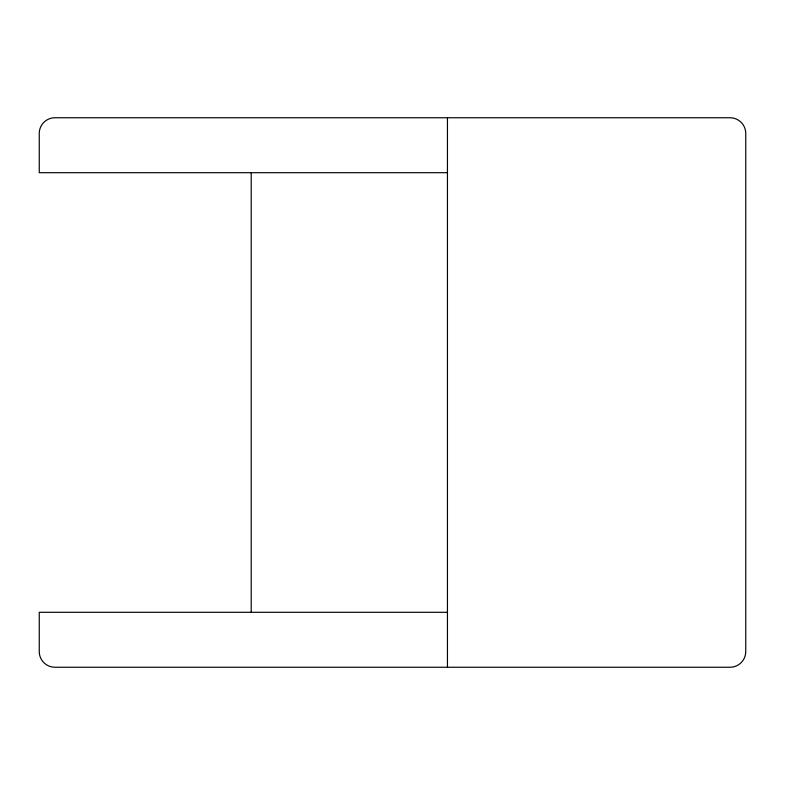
<?xml version="1.0" encoding="UTF-8"?>
<svg xmlns="http://www.w3.org/2000/svg" width="785" height="785" viewBox="0 0 785 785"><rect width="100%" height="100%" fill="white"/><g stroke="black" fill="none" stroke-linecap="round" stroke-linejoin="round"><path stroke-width="1.18" d="M447.45 172.7L39.25 172.7L39.25 133.45A15.7 15.7 0 0 1 54.95 117.75L730.05 117.75A15.7 15.7 0 0 1 745.75 133.45L745.75 651.55A15.7 15.7 0 0 1 730.05 667.25L54.95 667.25A15.7 15.7 0 0 1 39.25 651.55L39.25 612.3L447.45 612.3M447.45 117.75L447.45 667.25M251.2 172.7L251.2 612.3"/></g></svg>
